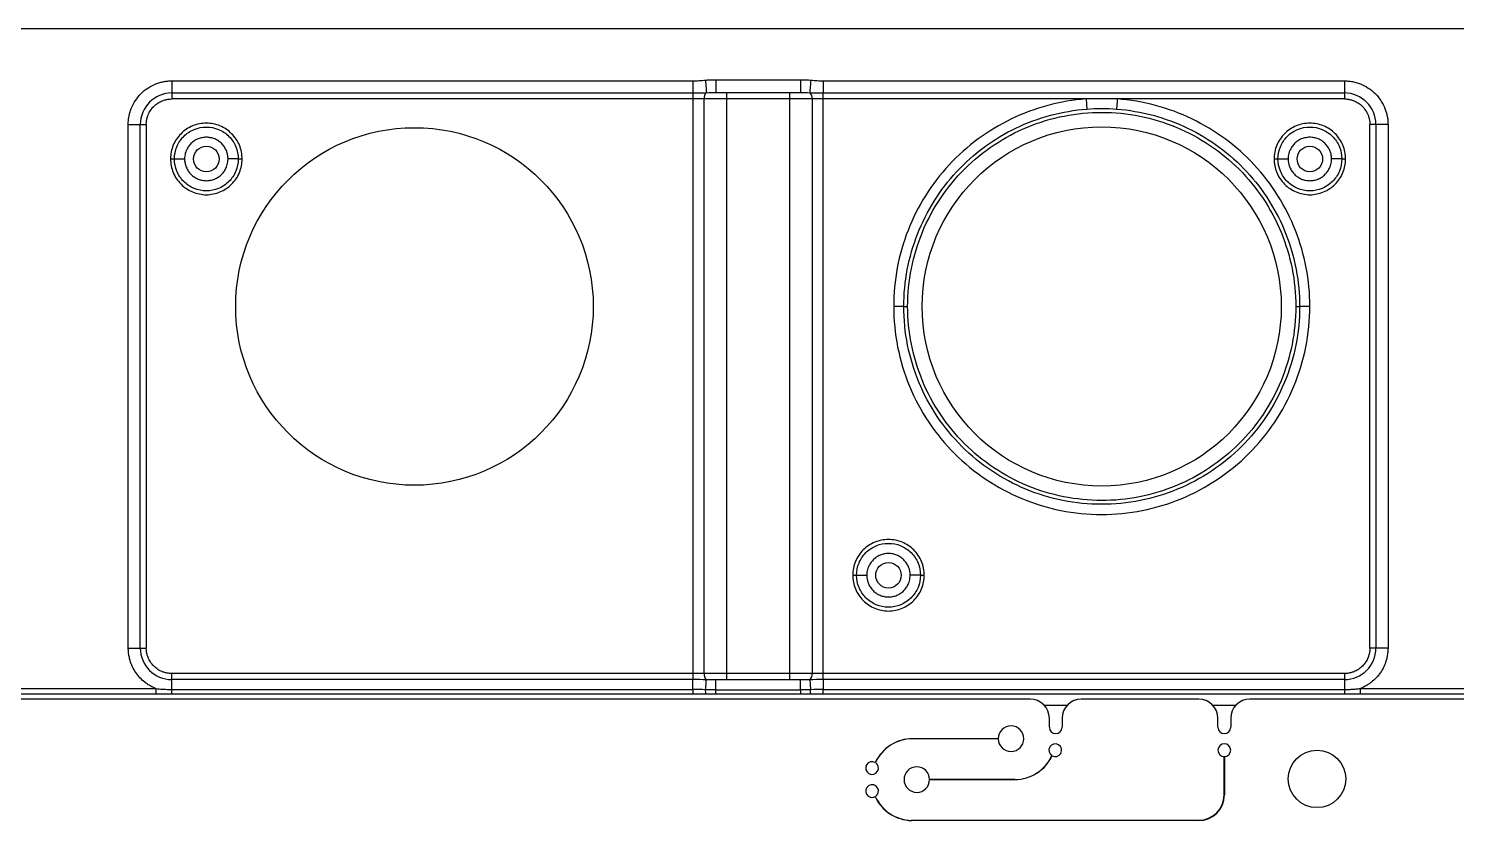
# Model space of a CAD drawing. Header units: millimetres. Extents: x -1 to 1576, y 30 to 633.
# Drawn here: x 679.6 to 791.5, y 571.3 to 633.3 of the extents above; entities that cross this region are included whole.
import ezdxf

# ---------------------------------------------------------------- set-up
doc = ezdxf.new("R2010")
doc.units = ezdxf.units.MM

msp = doc.modelspace()

# ---------------------------------------------------------------- linework, layer by layer
at = {"color": 7, "linetype": 'Continuous', "lineweight": 25}
for p, q in [((36.91, 633.28), (1518.3, 633.28)), ((690.86, 629.19), (731.67, 629.19)), ((690.86, 629.19), (690.86, 627.77)), ((733.46, 629.27), (740.08, 629.27)), ((741.87, 629.19), (782.68, 629.19)), ((782.68, 629.19), (782.68, 627.77)), ((690.86, 628.24), (731.67, 628.24)), ((762.46, 627.77), (690.86, 627.77)), ((731.67, 628.24), (731.67, 582.3)), ((732.55, 582.77), (732.55, 627.77)), ((733.41, 628.27), (733.46, 628.28)), ((733.46, 628.27), (740.08, 628.27)), ((734.29, 628.27), (734.29, 582.27)), ((739.25, 582.27), (739.25, 628.27)), ((741, 627.77), (741, 582.77)), ((741.87, 628.24), (782.68, 628.24)), ((741.87, 582.3), (741.87, 628.24)), ((782.68, 627.77), (764.9, 627.77)), ((687.45, 584.77), (687.45, 625.77)), ((687.45, 625.77), (688.86, 625.77)), ((688.39, 584.77), (688.39, 625.77)), ((688.86, 625.77), (688.86, 584.77)), ((786.1, 625.77), (784.68, 625.77)), ((784.68, 584.77), (784.68, 625.77)), ((785.15, 625.77), (785.15, 584.77)), ((786.1, 625.77), (786.1, 584.77)), ((687.45, 584.77), (688.86, 584.77)), ((786.1, 584.77), (784.68, 584.77)), ((690.86, 581.53), (690.86, 582.77)), ((782.68, 582.77), (690.86, 582.77)), ((782.68, 582.77), (782.68, 581.53)), ((676.3, 581.6), (689.6, 581.6)), ((731.67, 582.3), (690.86, 582.3)), ((690.86, 581.53), (731.67, 581.53)), ((733.46, 582.27), (733.41, 582.27)), ((740.08, 582.27), (733.46, 582.27)), ((733.46, 581.5), (740.08, 581.5)), ((740.13, 582.27), (740.08, 582.27)), ((782.68, 582.3), (741.87, 582.3)), ((741.87, 581.53), (782.68, 581.53)), ((783.94, 581.6), (826.09, 581.6)), ((758.08, 580.77), (667.64, 580.77)), ((689.6, 581.16), (676.3, 581.16)), ((731.67, 581.16), (690.86, 581.16)), ((740.08, 581.17), (733.46, 581.17)), ((782.68, 581.16), (741.87, 581.16)), ((771.28, 580.77), (762.08, 580.77)), ((894.57, 580.77), (775.28, 580.77)), ((826.09, 581.16), (783.94, 581.16)), ((760.96, 580.27), (759.2, 580.27)), ((759.58, 578.57), (759.58, 579.27)), ((760.58, 579.27), (760.58, 578.57)), ((774.16, 580.27), (772.4, 580.27)), ((772.78, 578.57), (772.78, 579.27)), ((773.78, 579.27), (773.78, 578.57)), ((748.86, 577.68), (755.58, 577.68)), ((755.58, 577.67), (748.86, 577.67)), ((773.28, 573.27), (773.28, 576.27)), ((773.29, 576.27), (773.29, 573.27)), ((750.2, 574.48), (756.88, 574.48)), ((756.88, 574.47), (750.2, 574.47)), ((748.77, 571.28), (771.28, 571.28)), ((771.28, 571.27), (748.77, 571.27))]:
    msp.add_line(p, q, dxfattribs=at)
for centre, radius in [((709.86, 611.52), 14), ((763.68, 611.52), 14.06), ((780.54, 574.52), 2.25)]:
    msp.add_circle(centre, radius, dxfattribs=at)
at = {"color": 130}
for centre in [(693.56, 623.07), (779.98, 623.07), (746.98, 590.47)]:
    msp.add_circle(centre, 1, dxfattribs=at)
at = {"color": 7, "linetype": 'Continuous', "lineweight": 25}
for centre, radius, start, end in [((690.86, 625.77), 2.47, 90, 180), ((733.1, 627.85), 0.562, 132.435, 187.8232), ((740.44, 627.85), 0.562, 352.1767, 47.5651), ((782.68, 625.77), 2.47, 0, 90), ((690.86, 584.77), 2.47, 180, 270), ((782.68, 584.77), 2.47, 270, 360), ((733.1, 582.7), 0.562, 172.1767, 227.5651), ((740.44, 582.7), 0.562, 312.435, 7.8232), ((758.08, 579.27), 1.5, 360, 90), ((762.08, 579.27), 1.5, 90, 180), ((771.28, 579.27), 1.5, 360, 90), ((775.28, 579.27), 1.5, 90, 180), ((756.58, 577.67), 1, 180.2864, 179.714), ((760.08, 578.57), 0.5, 180, 360), ((773.28, 578.57), 0.5, 180, 360), ((748.86, 574.47), 3.2, 90.0002, 155.3911), ((748.86, 574.47), 3.19, 90.0002, 155.4086), ((760.04, 576.77), 0.5, 240.4, 239.2487), ((773.28, 576.77), 0.5, 270.573, 269.427), ((756.88, 577.67), 3.19, 270.0002, 335.4017), ((756.88, 577.67), 3.2, 270.0002, 335.3842), ((745.7, 575.37), 0.5, 60.4208, 59.27), ((749.2, 574.47), 1, 0.2867, 359.7138), ((745.7, 573.57), 0.5, 300.7523, 299.6009), ((748.86, 574.47), 3.21, 204.6144, 268.4153), ((748.86, 574.47), 3.2, 204.597, 268.4128), ((771.28, 573.27), 2.01, 270, 0), ((771.28, 573.27), 1.99, 270, 0)]:
    msp.add_arc(centre, radius, start, end, dxfattribs=at)
for points, knots in [([(687.45, 625.77), (687.45, 625.83), (687.45, 625.96), (687.46, 626.14), (687.49, 626.32), (687.52, 626.5), (687.57, 626.68), (687.62, 626.86), (687.74, 627.19), (687.99, 627.66), (688.43, 628.2), (688.97, 628.65), (689.48, 628.91), (689.91, 629.06), (690.22, 629.13), (690.54, 629.18), (690.75, 629.18), (690.86, 629.19)], [0, 0, 0, 0, 0.034552, 0.068858, 0.103016, 0.137128, 0.171294, 0.205615, 0.240191, 0.37006, 0.500029, 0.629897, 0.759866, 0.820152, 0.879909, 0.939678, 1, 1, 1, 1]), ([(731.67, 629.19), (731.75, 629.19), (731.91, 629.19), (732.14, 629.2), (732.39, 629.23), (732.56, 629.24), (732.64, 629.25)], [0, 0, 0, 0, 0.232371, 0.485289, 0.737412, 1, 1, 1, 1]), ([(731.67, 629.19), (731.67, 628.98), (731.67, 628.78), (731.67, 628.44), (731.67, 628.31), (731.67, 628.24)], [0, 0, 0, 0, 0.5, 0.5, 1, 1, 1, 1]), ([(732.64, 629.25), (732.7, 629.25), (732.82, 629.26), (733.01, 629.27), (733.23, 629.27), (733.38, 629.27), (733.46, 629.27)], [0, 0, 0, 0, 0.207871, 0.443757, 0.707773, 1, 1, 1, 1]), ([(732.64, 629.25), (732.66, 629.01), (732.68, 628.78), (732.71, 628.43), (732.72, 628.3), (732.72, 628.26)], [0, 0, 0, 0, 0.5, 0.5, 1, 1, 1, 1]), ([(733.46, 629.27), (733.46, 629.01), (733.46, 628.75), (733.46, 628.38), (733.46, 628.27), (733.46, 628.27)], [0, 0, 0, 0, 0.5, 0.5, 1, 1, 1, 1]), ([(740.08, 629.27), (740.23, 629.27), (740.51, 629.27), (740.78, 629.25), (740.9, 629.25)], [0, 0, 0, 0, 0.556213, 1, 1, 1, 1]), ([(740.08, 629.27), (740.08, 629.14), (740.08, 629.01), (740.08, 628.77), (740.08, 628.66), (740.08, 628.47), (740.08, 628.4), (740.08, 628.3), (740.08, 628.27), (740.08, 628.27)], [0, 0, 0, 0, 0.25, 0.25, 0.5, 0.5, 0.75, 0.75, 1, 1, 1, 1]), ([(740.9, 629.25), (740.88, 629.01), (740.86, 628.78), (740.83, 628.43), (740.82, 628.3), (740.82, 628.26)], [0, 0, 0, 0, 0.5, 0.5, 1, 1, 1, 1]), ([(740.9, 629.25), (740.98, 629.24), (741.15, 629.23), (741.4, 629.2), (741.64, 629.19), (741.79, 629.19), (741.87, 629.19)], [0, 0, 0, 0, 0.26275, 0.514851, 0.767475, 1, 1, 1, 1]), ([(741.87, 629.19), (741.87, 628.98), (741.87, 628.78), (741.87, 628.44), (741.87, 628.31), (741.87, 628.24)], [0, 0, 0, 0, 0.5, 0.5, 1, 1, 1, 1]), ([(782.68, 629.19), (782.74, 629.19), (782.87, 629.18), (783.05, 629.17), (783.23, 629.14), (783.41, 629.11), (783.59, 629.07), (783.76, 629.01), (784.1, 628.89), (784.57, 628.65), (785.11, 628.2), (785.56, 627.66), (785.82, 627.15), (785.97, 626.73), (786.04, 626.41), (786.09, 626.1), (786.09, 625.88), (786.1, 625.77)], [0, 0, 0, 0, 0.034552, 0.068858, 0.103016, 0.137128, 0.171294, 0.205615, 0.240191, 0.37006, 0.500029, 0.629897, 0.759866, 0.820152, 0.879909, 0.939678, 1, 1, 1, 1]), ([(688.86, 625.77), (688.86, 625.82), (688.86, 625.9), (688.88, 626.02), (688.89, 626.15), (688.92, 626.27), (688.96, 626.39), (689.03, 626.6), (689.18, 626.88), (689.44, 627.2), (689.75, 627.46), (690.07, 627.62), (690.36, 627.72), (690.61, 627.76), (690.78, 627.77), (690.86, 627.77)], [0, 0, 0, 0, 0.040276, 0.080243, 0.120058, 0.159883, 0.199877, 0.240199, 0.370043, 0.500057, 0.629901, 0.759916, 0.840121, 0.919721, 1, 1, 1, 1]), ([(762.46, 627.77), (760.44, 627.62), (758.44, 627.09), (754.78, 625.32), (753.12, 624.1), (750.35, 621.12), (749.25, 619.37), (747.77, 615.59), (747.39, 613.55), (747.39, 611.52)], [0, 0, 0, 0, 0.25, 0.25, 0.5, 0.5, 0.75, 0.75, 1, 1, 1, 1]), ([(762.46, 627.77), (762.48, 627.58), (762.49, 627.38), (762.51, 627.09), (762.52, 627), (762.52, 626.98)], [0, 0, 0, 0, 0.5, 0.5, 1, 1, 1, 1]), ([(764.9, 627.77), (764.89, 627.58), (764.87, 627.38), (764.85, 627.09), (764.84, 627), (764.84, 626.98)], [0, 0, 0, 0, 0.5, 0.5, 1, 1, 1, 1]), ([(779.98, 611.52), (779.98, 613.56), (779.59, 615.59), (778.11, 619.37), (777.01, 621.12), (774.24, 624.1), (772.58, 625.32), (768.92, 627.09), (766.93, 627.62), (764.9, 627.77)], [0, 0, 0, 0, 0.25, 0.25, 0.5, 0.5, 0.75, 0.75, 1, 1, 1, 1]), ([(782.68, 627.77), (782.72, 627.77), (782.81, 627.77), (782.93, 627.76), (783.06, 627.74), (783.18, 627.71), (783.3, 627.68), (783.51, 627.6), (783.79, 627.46), (784.1, 627.2), (784.36, 626.88), (784.53, 626.56), (784.62, 626.27), (784.67, 626.02), (784.68, 625.86), (784.68, 625.77)], [0, 0, 0, 0, 0.040276, 0.080243, 0.120058, 0.159883, 0.199877, 0.240199, 0.370043, 0.500057, 0.629901, 0.759916, 0.840121, 0.919721, 1, 1, 1, 1]), ([(748.18, 611.52), (748.18, 613.46), (748.55, 615.39), (749.96, 618.98), (751.01, 620.65), (753.63, 623.48), (755.21, 624.65), (758.7, 626.32), (760.6, 626.83), (762.52, 626.98)], [0, 0, 0, 0, 0.25, 0.25, 0.5, 0.5, 0.75, 0.75, 1, 1, 1, 1]), ([(748.48, 611.52), (748.48, 613.52), (748.88, 615.51), (750.4, 619.19), (751.53, 620.87), (754.35, 623.69), (756.04, 624.81), (758.8, 625.95), (759.76, 626.24), (761.71, 626.63), (762.71, 626.72), (765.69, 626.72), (767.68, 626.32), (771.34, 624.8), (773.03, 623.67), (775.84, 620.86), (776.96, 619.18), (778.1, 616.42), (778.39, 615.47), (778.78, 613.52), (778.88, 612.52), (778.88, 611.52)], [0, 0, 0, 0, 0.125, 0.125, 0.25, 0.25, 0.375, 0.375, 0.4375, 0.4375, 0.5, 0.5, 0.625, 0.625, 0.75, 0.75, 0.875, 0.875, 0.9375, 0.9375, 1, 1, 1, 1]), ([(764.84, 626.98), (766.77, 626.83), (768.67, 626.32), (772.15, 624.65), (773.73, 623.48), (776.35, 620.65), (777.4, 618.99), (778.81, 615.39), (779.18, 613.46), (779.18, 611.52)], [0, 0, 0, 0, 0.25, 0.25, 0.5, 0.5, 0.75, 0.75, 1, 1, 1, 1]), ([(696.36, 623.07), (696.36, 623.44), (696.29, 623.81), (696.01, 624.48), (695.8, 624.79), (695.28, 625.31), (694.97, 625.52), (694.29, 625.8), (693.93, 625.87), (693.19, 625.87), (692.83, 625.8), (692.15, 625.52), (691.84, 625.31), (691.32, 624.79), (691.11, 624.48), (690.83, 623.81), (690.76, 623.44), (690.76, 623.07)], [0, 0, 0, 0, 0.125, 0.125, 0.25, 0.25, 0.375, 0.375, 0.5, 0.5, 0.625, 0.625, 0.75, 0.75, 0.875, 0.875, 1, 1, 1, 1]), ([(691.06, 623.07), (691.06, 623.4), (691.13, 623.73), (691.38, 624.33), (691.56, 624.61), (692.02, 625.07), (692.3, 625.26), (692.91, 625.51), (693.23, 625.57), (693.89, 625.57), (694.22, 625.51), (694.82, 625.26), (695.1, 625.07), (695.56, 624.61), (695.75, 624.33), (696, 623.73), (696.06, 623.4), (696.06, 623.07)], [0, 0, 0, 0, 0.125, 0.125, 0.25, 0.25, 0.375, 0.375, 0.5, 0.5, 0.625, 0.625, 0.75, 0.75, 0.875, 0.875, 1, 1, 1, 1]), ([(782.78, 623.07), (782.78, 623.44), (782.71, 623.81), (782.43, 624.48), (782.22, 624.79), (781.7, 625.31), (781.39, 625.52), (780.71, 625.8), (780.35, 625.87), (779.61, 625.87), (779.25, 625.8), (778.57, 625.52), (778.26, 625.31), (777.74, 624.79), (777.53, 624.48), (777.25, 623.81), (777.18, 623.44), (777.18, 623.07)], [0, 0, 0, 0, 0.125, 0.125, 0.25, 0.25, 0.375, 0.375, 0.5, 0.5, 0.625, 0.625, 0.75, 0.75, 0.875, 0.875, 1, 1, 1, 1]), ([(777.48, 623.07), (777.48, 623.4), (777.55, 623.73), (777.8, 624.33), (777.98, 624.61), (778.44, 625.07), (778.72, 625.26), (779.33, 625.51), (779.65, 625.57), (780.31, 625.57), (780.64, 625.51), (781.24, 625.26), (781.52, 625.07), (781.98, 624.61), (782.17, 624.33), (782.42, 623.73), (782.48, 623.4), (782.48, 623.07)], [0, 0, 0, 0, 0.125, 0.125, 0.25, 0.25, 0.375, 0.375, 0.5, 0.5, 0.625, 0.625, 0.75, 0.75, 0.875, 0.875, 1, 1, 1, 1]), ([(695.26, 623.07), (695.26, 623.12), (695.26, 623.21), (695.24, 623.34), (695.22, 623.47), (695.18, 623.6), (695.11, 623.79), (694.98, 624.02), (694.77, 624.28), (694.51, 624.5), (694.22, 624.65), (693.9, 624.75), (693.56, 624.78), (693.23, 624.75), (692.91, 624.65), (692.61, 624.5), (692.35, 624.28), (692.14, 624.02), (692, 623.76), (691.91, 623.51), (691.87, 623.3), (691.86, 623.15), (691.86, 623.07)], [0, 0, 0, 0, 0.025179, 0.05013, 0.075011, 0.099978, 0.125186, 0.187587, 0.250092, 0.312501, 0.37501, 0.437474, 0.50004, 0.562505, 0.625066, 0.687464, 0.749971, 0.812374, 0.874873, 0.916678, 0.958145, 1, 1, 1, 1]), ([(781.68, 623.07), (781.68, 623.12), (781.68, 623.21), (781.66, 623.34), (781.64, 623.47), (781.6, 623.6), (781.53, 623.79), (781.4, 624.02), (781.19, 624.28), (780.93, 624.5), (780.64, 624.65), (780.32, 624.75), (779.98, 624.78), (779.65, 624.75), (779.33, 624.65), (779.03, 624.5), (778.77, 624.28), (778.56, 624.02), (778.42, 623.76), (778.33, 623.51), (778.29, 623.3), (778.28, 623.15), (778.28, 623.07)], [0, 0, 0, 0, 0.025179, 0.05013, 0.075011, 0.099978, 0.125186, 0.187587, 0.250092, 0.312501, 0.37501, 0.437474, 0.50004, 0.562505, 0.625066, 0.687464, 0.749971, 0.812374, 0.874873, 0.916678, 0.958145, 1, 1, 1, 1]), ([(690.76, 623.07), (690.84, 623.07), (690.92, 623.07), (691.03, 623.07), (691.06, 623.07), (691.06, 623.07)], [0, 0, 0, 0, 0.5, 0.5, 1, 1, 1, 1]), ([(690.76, 623.07), (690.76, 622.71), (690.83, 622.34), (691.11, 621.66), (691.32, 621.35), (691.84, 620.83), (692.15, 620.63), (692.83, 620.35), (693.19, 620.27), (693.93, 620.27), (694.29, 620.35), (694.97, 620.63), (695.28, 620.83), (695.8, 621.35), (696.01, 621.66), (696.29, 622.34), (696.36, 622.71), (696.36, 623.07)], [0, 0, 0, 0, 0.125, 0.125, 0.25, 0.25, 0.375, 0.375, 0.5, 0.5, 0.625, 0.625, 0.75, 0.75, 0.875, 0.875, 1, 1, 1, 1]), ([(696.06, 623.07), (696.06, 622.75), (696, 622.42), (695.75, 621.81), (695.56, 621.54), (695.1, 621.07), (694.82, 620.89), (694.22, 620.64), (693.89, 620.57), (693.23, 620.57), (692.91, 620.64), (692.3, 620.89), (692.02, 621.07), (691.56, 621.54), (691.38, 621.81), (691.13, 622.42), (691.06, 622.75), (691.06, 623.07)], [0, 0, 0, 0, 0.125, 0.125, 0.25, 0.25, 0.375, 0.375, 0.5, 0.5, 0.625, 0.625, 0.75, 0.75, 0.875, 0.875, 1, 1, 1, 1]), ([(691.06, 623.07), (691.06, 623.07), (691.15, 623.07), (691.44, 623.07), (691.65, 623.07), (691.86, 623.07)], [0, 0, 0, 0, 0.5, 0.5, 1, 1, 1, 1]), ([(691.86, 623.07), (691.86, 623.03), (691.86, 622.94), (691.88, 622.81), (691.91, 622.68), (691.94, 622.55), (692.01, 622.36), (692.14, 622.12), (692.35, 621.86), (692.61, 621.65), (692.91, 621.49), (693.23, 621.39), (693.56, 621.36), (693.89, 621.39), (694.22, 621.49), (694.51, 621.65), (694.77, 621.86), (694.98, 622.12), (695.12, 622.39), (695.21, 622.63), (695.25, 622.85), (695.26, 623), (695.26, 623.07)], [0, 0, 0, 0, 0.025108, 0.050018, 0.074887, 0.09987, 0.125122, 0.187514, 0.250079, 0.312484, 0.374988, 0.437452, 0.500017, 0.562482, 0.625047, 0.687453, 0.749962, 0.812367, 0.874868, 0.916676, 0.958145, 1, 1, 1, 1]), ([(696.06, 623.07), (696.06, 623.07), (695.97, 623.07), (695.68, 623.07), (695.47, 623.07), (695.26, 623.07)], [0, 0, 0, 0, 0.5, 0.5, 1, 1, 1, 1]), ([(696.06, 623.07), (696.06, 623.07), (696.09, 623.07), (696.2, 623.07), (696.28, 623.07), (696.36, 623.07)], [0, 0, 0, 0, 0.5, 0.5, 1, 1, 1, 1]), ([(777.18, 623.07), (777.26, 623.07), (777.34, 623.07), (777.45, 623.07), (777.48, 623.07), (777.48, 623.07)], [0, 0, 0, 0, 0.5, 0.5, 1, 1, 1, 1]), ([(777.18, 623.07), (777.18, 622.71), (777.25, 622.34), (777.53, 621.66), (777.74, 621.35), (778.26, 620.83), (778.57, 620.63), (779.25, 620.35), (779.61, 620.27), (780.35, 620.27), (780.71, 620.35), (781.39, 620.63), (781.7, 620.83), (782.22, 621.35), (782.43, 621.66), (782.71, 622.34), (782.78, 622.71), (782.78, 623.07)], [0, 0, 0, 0, 0.125, 0.125, 0.25, 0.25, 0.375, 0.375, 0.5, 0.5, 0.625, 0.625, 0.75, 0.75, 0.875, 0.875, 1, 1, 1, 1]), ([(782.48, 623.07), (782.48, 622.75), (782.42, 622.42), (782.17, 621.81), (781.98, 621.54), (781.52, 621.07), (781.24, 620.89), (780.64, 620.64), (780.31, 620.57), (779.65, 620.57), (779.33, 620.64), (778.72, 620.89), (778.44, 621.07), (777.98, 621.54), (777.8, 621.81), (777.55, 622.42), (777.48, 622.75), (777.48, 623.07)], [0, 0, 0, 0, 0.125, 0.125, 0.25, 0.25, 0.375, 0.375, 0.5, 0.5, 0.625, 0.625, 0.75, 0.75, 0.875, 0.875, 1, 1, 1, 1]), ([(777.48, 623.07), (777.48, 623.07), (777.57, 623.07), (777.86, 623.07), (778.07, 623.07), (778.28, 623.07)], [0, 0, 0, 0, 0.5, 0.5, 1, 1, 1, 1]), ([(778.28, 623.07), (778.28, 623.03), (778.28, 622.94), (778.3, 622.81), (778.33, 622.68), (778.36, 622.55), (778.43, 622.36), (778.56, 622.12), (778.77, 621.86), (779.03, 621.65), (779.33, 621.49), (779.65, 621.39), (779.98, 621.36), (780.31, 621.39), (780.64, 621.49), (780.93, 621.65), (781.19, 621.86), (781.4, 622.12), (781.54, 622.39), (781.63, 622.63), (781.67, 622.85), (781.68, 623), (781.68, 623.07)], [0, 0, 0, 0, 0.025108, 0.050018, 0.074887, 0.09987, 0.125122, 0.187514, 0.250079, 0.312484, 0.374988, 0.437452, 0.500017, 0.562482, 0.625047, 0.687453, 0.749962, 0.812367, 0.874868, 0.916676, 0.958145, 1, 1, 1, 1]), ([(782.48, 623.07), (782.48, 623.07), (782.39, 623.07), (782.1, 623.07), (781.89, 623.07), (781.68, 623.07)], [0, 0, 0, 0, 0.5, 0.5, 1, 1, 1, 1]), ([(782.48, 623.07), (782.48, 623.07), (782.51, 623.07), (782.62, 623.07), (782.7, 623.07), (782.78, 623.07)], [0, 0, 0, 0, 0.5, 0.5, 1, 1, 1, 1]), ([(747.39, 611.52), (747.39, 610.46), (747.49, 609.39), (747.91, 607.3), (748.22, 606.27), (749.44, 603.31), (750.65, 601.51), (753.66, 598.49), (755.47, 597.29), (759.4, 595.65), (761.53, 595.23), (765.8, 595.23), (767.93, 595.65), (770.89, 596.87), (771.84, 597.38), (773.61, 598.56), (774.44, 599.24), (776.71, 601.5), (777.92, 603.31), (779.14, 606.27), (779.45, 607.29), (779.87, 609.39), (779.98, 610.46), (779.98, 611.52)], [0, 0, 0, 0, 0.0625, 0.0625, 0.125, 0.125, 0.25, 0.25, 0.375, 0.375, 0.5, 0.5, 0.625, 0.625, 0.6875, 0.6875, 0.75, 0.75, 0.875, 0.875, 0.9375, 0.9375, 1, 1, 1, 1]), ([(748.18, 611.52), (748.16, 611.52), (748.07, 611.52), (747.78, 611.52), (747.58, 611.52), (747.39, 611.52)], [0, 0, 0, 0, 0.5, 0.5, 1, 1, 1, 1]), ([(779.18, 611.52), (779.18, 610.51), (779.08, 609.49), (778.68, 607.5), (778.39, 606.53), (777.22, 603.71), (776.07, 601.99), (773.2, 599.12), (771.48, 597.98), (767.72, 596.42), (765.7, 596.02), (761.64, 596.03), (759.61, 596.43), (755.87, 597.98), (754.15, 599.13), (751.29, 602), (750.14, 603.72), (748.59, 607.46), (748.18, 609.49), (748.18, 611.52)], [0, 0, 0, 0, 0.0625, 0.0625, 0.125, 0.125, 0.25, 0.25, 0.375, 0.375, 0.5, 0.5, 0.625, 0.625, 0.75, 0.75, 0.875, 0.875, 1, 1, 1, 1]), ([(748.18, 611.52), (748.19, 611.52), (748.22, 611.52), (748.33, 611.52), (748.41, 611.52), (748.48, 611.52)], [0, 0, 0, 0, 0.5, 0.5, 1, 1, 1, 1]), ([(778.88, 611.52), (778.88, 609.53), (778.48, 607.54), (776.96, 603.86), (775.83, 602.17), (773.72, 600.06), (772.94, 599.43), (771.28, 598.32), (770.4, 597.85), (767.64, 596.71), (765.65, 596.32), (761.67, 596.33), (759.69, 596.72), (756.02, 598.25), (754.34, 599.37), (751.53, 602.18), (750.4, 603.87), (749.26, 606.62), (748.97, 607.58), (748.58, 609.53), (748.48, 610.53), (748.48, 611.52)], [0, 0, 0, 0, 0.125, 0.125, 0.25, 0.25, 0.3125, 0.3125, 0.375, 0.375, 0.5, 0.5, 0.625, 0.625, 0.75, 0.75, 0.875, 0.875, 0.9375, 0.9375, 1, 1, 1, 1]), ([(778.88, 611.52), (778.95, 611.52), (779.03, 611.52), (779.14, 611.52), (779.17, 611.52), (779.18, 611.52)], [0, 0, 0, 0, 0.5, 0.5, 1, 1, 1, 1]), ([(779.98, 611.52), (779.78, 611.52), (779.58, 611.52), (779.29, 611.52), (779.2, 611.52), (779.18, 611.52)], [0, 0, 0, 0, 0.5, 0.5, 1, 1, 1, 1]), ([(749.78, 590.47), (749.78, 590.84), (749.71, 591.21), (749.43, 591.88), (749.22, 592.19), (748.7, 592.71), (748.39, 592.92), (747.71, 593.2), (747.35, 593.27), (746.61, 593.27), (746.25, 593.2), (745.57, 592.92), (745.26, 592.71), (744.74, 592.19), (744.53, 591.88), (744.25, 591.21), (744.18, 590.84), (744.18, 590.47)], [0, 0, 0, 0, 0.125, 0.125, 0.25, 0.25, 0.375, 0.375, 0.5, 0.5, 0.625, 0.625, 0.75, 0.75, 0.875, 0.875, 1, 1, 1, 1]), ([(744.48, 590.47), (744.48, 590.8), (744.55, 591.13), (744.8, 591.73), (744.98, 592.01), (745.44, 592.47), (745.72, 592.66), (746.33, 592.91), (746.65, 592.97), (747.31, 592.97), (747.64, 592.91), (748.24, 592.66), (748.52, 592.47), (748.98, 592.01), (749.17, 591.73), (749.42, 591.13), (749.48, 590.8), (749.48, 590.47)], [0, 0, 0, 0, 0.125, 0.125, 0.25, 0.25, 0.375, 0.375, 0.5, 0.5, 0.625, 0.625, 0.75, 0.75, 0.875, 0.875, 1, 1, 1, 1]), ([(748.68, 590.47), (748.68, 590.52), (748.68, 590.61), (748.66, 590.74), (748.64, 590.87), (748.6, 591), (748.53, 591.19), (748.4, 591.42), (748.19, 591.68), (747.93, 591.9), (747.64, 592.05), (747.32, 592.15), (746.98, 592.18), (746.65, 592.15), (746.33, 592.05), (746.03, 591.9), (745.77, 591.68), (745.56, 591.42), (745.42, 591.16), (745.33, 590.91), (745.29, 590.7), (745.28, 590.55), (745.28, 590.47)], [0, 0, 0, 0, 0.025179, 0.05013, 0.075011, 0.099978, 0.125186, 0.187587, 0.250092, 0.312501, 0.375011, 0.437474, 0.50004, 0.562505, 0.625066, 0.687464, 0.749971, 0.812374, 0.874873, 0.916678, 0.958145, 1, 1, 1, 1]), ([(744.18, 590.47), (744.18, 590.11), (744.25, 589.74), (744.53, 589.06), (744.74, 588.75), (745.26, 588.23), (745.57, 588.03), (746.25, 587.75), (746.61, 587.67), (747.35, 587.67), (747.71, 587.75), (748.39, 588.03), (748.7, 588.23), (749.22, 588.75), (749.43, 589.06), (749.71, 589.74), (749.78, 590.11), (749.78, 590.47)], [0, 0, 0, 0, 0.125, 0.125, 0.25, 0.25, 0.375, 0.375, 0.5, 0.5, 0.625, 0.625, 0.75, 0.75, 0.875, 0.875, 1, 1, 1, 1]), ([(744.18, 590.47), (744.26, 590.47), (744.34, 590.47), (744.45, 590.47), (744.48, 590.47), (744.48, 590.47)], [0, 0, 0, 0, 0.5, 0.5, 1, 1, 1, 1]), ([(749.48, 590.47), (749.48, 590.15), (749.42, 589.82), (749.17, 589.21), (748.98, 588.94), (748.52, 588.47), (748.24, 588.29), (747.64, 588.04), (747.31, 587.97), (746.65, 587.97), (746.33, 588.04), (745.72, 588.29), (745.44, 588.47), (744.98, 588.94), (744.8, 589.21), (744.55, 589.82), (744.48, 590.15), (744.48, 590.47)], [0, 0, 0, 0, 0.125, 0.125, 0.25, 0.25, 0.375, 0.375, 0.5, 0.5, 0.625, 0.625, 0.75, 0.75, 0.875, 0.875, 1, 1, 1, 1]), ([(744.48, 590.47), (744.48, 590.47), (744.57, 590.47), (744.86, 590.47), (745.07, 590.47), (745.28, 590.47)], [0, 0, 0, 0, 0.5, 0.5, 1, 1, 1, 1]), ([(745.28, 590.47), (745.28, 590.43), (745.28, 590.34), (745.3, 590.21), (745.33, 590.08), (745.36, 589.95), (745.43, 589.76), (745.56, 589.52), (745.77, 589.26), (746.03, 589.05), (746.33, 588.89), (746.65, 588.79), (746.98, 588.76), (747.31, 588.79), (747.64, 588.89), (747.93, 589.05), (748.19, 589.26), (748.4, 589.52), (748.54, 589.79), (748.63, 590.03), (748.67, 590.25), (748.68, 590.4), (748.68, 590.47)], [0, 0, 0, 0, 0.025108, 0.050018, 0.074887, 0.09987, 0.125122, 0.187514, 0.250078, 0.312484, 0.374988, 0.437452, 0.500017, 0.562482, 0.625047, 0.687453, 0.749962, 0.812367, 0.874868, 0.916676, 0.958145, 1, 1, 1, 1]), ([(749.48, 590.47), (749.48, 590.47), (749.39, 590.47), (749.1, 590.47), (748.89, 590.47), (748.68, 590.47)], [0, 0, 0, 0, 0.5, 0.5, 1, 1, 1, 1]), ([(749.48, 590.47), (749.48, 590.47), (749.39, 590.47), (749.1, 590.47), (748.89, 590.47), (748.68, 590.47)], [0, 0, 0, 0, 0.5, 0.5, 1, 1, 1, 1]), ([(749.48, 590.47), (749.48, 590.47), (749.51, 590.47), (749.62, 590.47), (749.7, 590.47), (749.78, 590.47)], [0, 0, 0, 0, 0.5, 0.5, 1, 1, 1, 1]), ([(689.6, 581.6), (689.55, 581.62), (689.45, 581.66), (689.3, 581.74), (689.15, 581.81), (689.01, 581.9), (688.87, 581.99), (688.65, 582.17), (688.35, 582.44), (688.03, 582.85), (687.77, 583.3), (687.6, 583.73), (687.51, 584.11), (687.46, 584.44), (687.45, 584.66), (687.45, 584.77)], [0, 0, 0, 0, 0.040883, 0.08158, 0.122187, 0.162802, 0.203521, 0.244441, 0.372171, 0.500035, 0.627766, 0.75563, 0.837187, 0.918385, 1, 1, 1, 1]), ([(690.86, 582.77), (690.82, 582.77), (690.73, 582.78), (690.61, 582.79), (690.49, 582.81), (690.36, 582.83), (690.24, 582.87), (690.04, 582.94), (689.75, 583.09), (689.44, 583.35), (689.18, 583.67), (689.01, 583.99), (688.92, 584.27), (688.87, 584.52), (688.86, 584.69), (688.86, 584.77)], [0, 0, 0, 0, 0.040276, 0.080243, 0.120058, 0.159883, 0.199877, 0.240199, 0.370043, 0.500057, 0.629901, 0.759916, 0.840121, 0.919721, 1, 1, 1, 1]), ([(784.68, 584.77), (784.68, 584.73), (784.68, 584.65), (784.67, 584.52), (784.65, 584.4), (784.62, 584.28), (784.58, 584.16), (784.51, 583.95), (784.37, 583.67), (784.1, 583.35), (783.79, 583.09), (783.47, 582.92), (783.18, 582.83), (782.93, 582.78), (782.77, 582.78), (782.68, 582.77)], [0, 0, 0, 0, 0.040276, 0.080243, 0.120058, 0.159883, 0.199877, 0.240199, 0.370043, 0.500057, 0.629901, 0.759916, 0.840121, 0.919721, 1, 1, 1, 1]), ([(786.1, 584.77), (786.09, 584.72), (786.09, 584.61), (786.08, 584.44), (786.06, 584.28), (786.03, 584.11), (786, 583.95), (785.92, 583.68), (785.78, 583.3), (785.52, 582.85), (785.19, 582.44), (784.85, 582.13), (784.53, 581.9), (784.25, 581.73), (784.04, 581.64), (783.94, 581.6)], [0, 0, 0, 0, 0.040883, 0.08158, 0.122187, 0.162802, 0.203521, 0.244441, 0.372171, 0.500035, 0.627766, 0.75563, 0.837187, 0.918385, 1, 1, 1, 1]), ([(689.6, 581.6), (689.6, 581.51), (689.6, 581.42), (689.6, 581.26), (689.6, 581.2), (689.6, 581.16)], [0, 0, 0, 0, 0.5, 0.5, 1, 1, 1, 1]), ([(689.6, 581.6), (689.69, 581.59), (689.86, 581.57), (690.11, 581.55), (690.36, 581.54), (690.61, 581.53), (690.78, 581.53), (690.86, 581.53)], [0, 0, 0, 0, 0.206312, 0.408164, 0.606837, 0.80366, 1, 1, 1, 1]), ([(731.67, 581.53), (731.67, 581.7), (731.67, 581.87), (731.67, 582.14), (731.67, 582.24), (731.67, 582.3)], [0, 0, 0, 0, 0.5, 0.5, 1, 1, 1, 1]), ([(732.66, 581.51), (732.68, 581.7), (732.69, 581.88), (732.71, 582.16), (732.72, 582.25), (732.72, 582.28)], [0, 0, 0, 0, 0.5, 0.5, 1, 1, 1, 1]), ([(733.46, 581.5), (733.46, 581.72), (733.46, 581.92), (733.46, 582.2), (733.46, 582.27), (733.46, 582.27)], [0, 0, 0, 0, 0.5, 0.5, 1, 1, 1, 1]), ([(740.08, 581.5), (740.08, 581.72), (740.08, 581.92), (740.08, 582.2), (740.08, 582.27), (740.08, 582.27)], [0, 0, 0, 0, 0.5, 0.5, 1, 1, 1, 1]), ([(740.82, 582.28), (740.82, 582.25), (740.83, 582.16), (740.85, 581.88), (740.87, 581.7), (740.88, 581.51)], [0, 0, 0, 0, 0.5, 0.5, 1, 1, 1, 1]), ([(741.87, 582.3), (741.87, 582.24), (741.87, 582.14), (741.87, 581.87), (741.87, 581.7), (741.87, 581.53)], [0, 0, 0, 0, 0.5, 0.5, 1, 1, 1, 1]), ([(782.68, 581.53), (782.78, 581.53), (782.99, 581.53), (783.3, 581.54), (783.62, 581.56), (783.83, 581.59), (783.94, 581.6)], [0, 0, 0, 0, 0.245457, 0.492199, 0.742868, 1, 1, 1, 1]), ([(783.94, 581.16), (783.94, 581.2), (783.94, 581.26), (783.94, 581.42), (783.94, 581.51), (783.94, 581.6)], [0, 0, 0, 0, 0.5, 0.5, 1, 1, 1, 1]), ([(690.86, 581.16), (690.77, 581.16), (690.56, 581.16), (690.23, 581.16), (689.9, 581.16), (689.69, 581.16), (689.6, 581.16)], [0, 0, 0, 0, 0.221378, 0.492164, 0.7995, 1, 1, 1, 1]), ([(732.67, 581.17), (732.48, 581.17), (732.14, 581.17), (731.81, 581.17), (731.67, 581.16)], [0, 0, 0, 0, 0.580575, 1, 1, 1, 1]), ([(733.46, 581.17), (733.31, 581.17), (733.05, 581.17), (732.79, 581.17), (732.67, 581.17)], [0, 0, 0, 0, 0.548125, 1, 1, 1, 1]), ([(740.87, 581.17), (740.75, 581.17), (740.49, 581.17), (740.23, 581.17), (740.08, 581.17)], [0, 0, 0, 0, 0.452244, 1, 1, 1, 1]), ([(741.87, 581.16), (741.73, 581.17), (741.4, 581.17), (741.07, 581.17), (740.87, 581.17)], [0, 0, 0, 0, 0.420474, 1, 1, 1, 1]), ([(783.94, 581.16), (783.86, 581.16), (783.64, 581.16), (783.32, 581.16), (782.98, 581.16), (782.77, 581.16), (782.68, 581.16)], [0, 0, 0, 0, 0.200515, 0.50786, 0.778848, 1, 1, 1, 1])]:
    msp.add_open_spline(points, degree=3, knots=knots, dxfattribs=at)
for points in [[(731.67, 628.24), (732.04, 628.24), (732.4, 628.25), (732.72, 628.26)], [(732.72, 628.26), (732.96, 628.27), (733.2, 628.27), (733.46, 628.27)], [(740.08, 628.27), (740.34, 628.27), (740.58, 628.27), (740.82, 628.26)], [(740.82, 628.26), (741.14, 628.25), (741.51, 628.24), (741.87, 628.24)], [(764.9, 627.77), (764.09, 627.8), (763.27, 627.8), (762.46, 627.77)], [(762.52, 626.98), (763.29, 627.04), (764.07, 627.04), (764.84, 626.98)], [(690.86, 581.16), (690.86, 581.24), (690.86, 581.37), (690.86, 581.53)], [(732.72, 582.28), (732.4, 582.29), (732.04, 582.3), (731.67, 582.3)], [(731.67, 581.53), (731.67, 581.37), (731.67, 581.24), (731.67, 581.16)], [(732.66, 581.51), (732.32, 581.52), (732, 581.53), (731.67, 581.53)], [(732.67, 581.17), (732.67, 581.24), (732.66, 581.37), (732.66, 581.51)], [(733.46, 581.5), (733.2, 581.5), (732.93, 581.51), (732.66, 581.51)], [(733.46, 582.27), (733.2, 582.27), (732.96, 582.27), (732.72, 582.28)], [(733.46, 581.17), (733.46, 581.24), (733.46, 581.36), (733.46, 581.5)], [(740.82, 582.28), (740.58, 582.27), (740.34, 582.27), (740.08, 582.27)], [(740.88, 581.51), (740.61, 581.51), (740.35, 581.5), (740.08, 581.5)], [(740.08, 581.5), (740.08, 581.36), (740.08, 581.24), (740.08, 581.17)], [(741.87, 582.3), (741.51, 582.3), (741.14, 582.29), (740.82, 582.28)], [(740.87, 581.17), (740.88, 581.24), (740.88, 581.37), (740.88, 581.51)], [(741.87, 581.53), (741.55, 581.53), (741.22, 581.52), (740.88, 581.51)], [(741.87, 581.16), (741.87, 581.24), (741.87, 581.37), (741.87, 581.53)], [(782.68, 581.53), (782.68, 581.37), (782.68, 581.24), (782.68, 581.16)]]:
    msp.add_open_spline(points, degree=3, dxfattribs=at)

doc.saveas('drawing.dxf')
